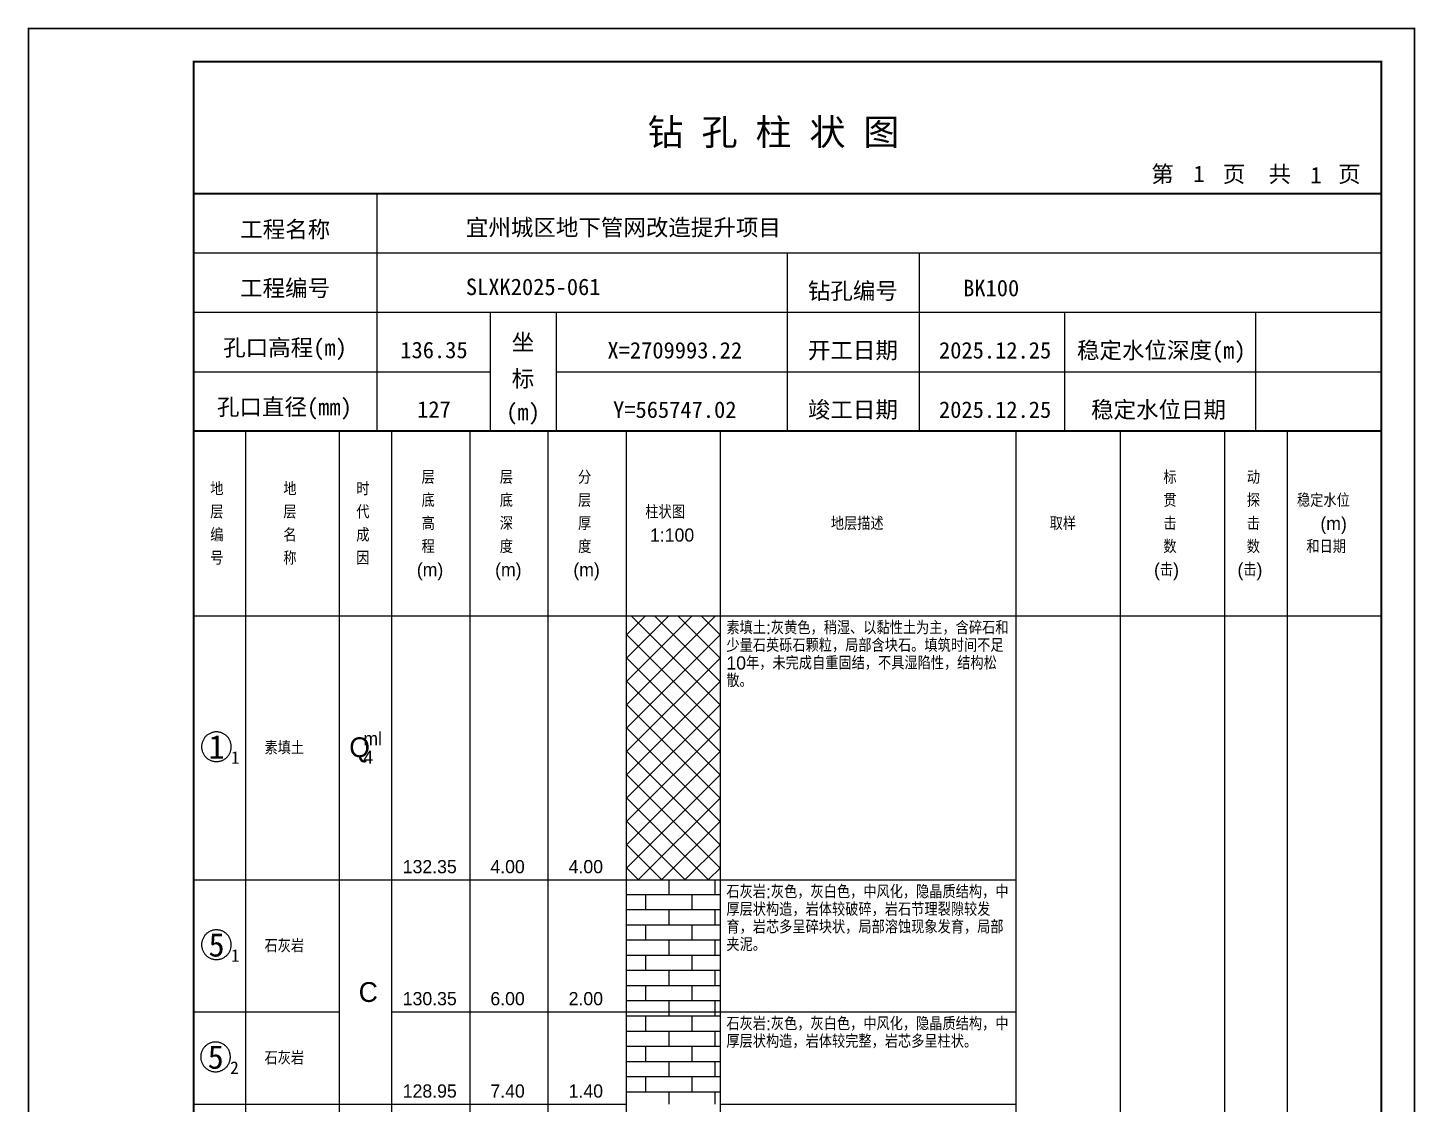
# Model space of a CAD drawing. Header units: millimetres. Extents: x 12489 to 89920, y 4630 to 4927.
# Drawn here: x 34269.3 to 34479.6, y 4763.7 to 4926.8 of the extents above; entities that cross this region are included whole.
import ezdxf
from ezdxf.enums import TextEntityAlignment as Align

# ---------------------------------------------------------------- set-up
doc = ezdxf.new("R2010")
doc.units = ezdxf.units.MM
doc.layers.add('ZZT_TC', color=7, linetype='Continuous')
doc.styles.add('成果图图块', font='', dxfattribs={"height": 2.5})
doc.styles.add('成果图模板', font='')
doc.styles.add('成果图模板标题', font='simhei.ttf')
doc.styles.add('成果图表体', font='Comfont.shx', dxfattribs={"height": 2, "bigfont": 'Hztxt12a.shx'})
doc.styles.get('成果图图块').set_extended_font_data('FangSong_GB2312')
doc.styles.get('成果图模板').set_extended_font_data('FangSong_GB2312')
pattern_1 = [(0, (0, 0), (0, 2.3), []), (90, (0, 0), (-3.5, 2.3), [2.3, -2.3])]

# ---------------------------------------------------------------- blocks, each defined once
blk = doc.blocks.new('DCBH-1-1-1154', base_point=(0.3, -0.11))
at = {"layer": 'ZZT_TC', "color": 7}
blk.add_polyline3d([(-0.19, 2.31, 0), (-0.3, 2.31, 0), (-0.41, 2.3, 0), (-0.52, 2.29, 0), (-0.63, 2.27, 0), (-0.73, 2.24, 0), (-0.84, 2.21, 0), (-0.95, 2.18, 0), (-1.05, 2.14, 0), (-1.15, 2.09, 0), (-1.25, 2.04, 0), (-1.35, 1.99, 0), (-1.44, 1.93, 0), (-1.53, 1.87, 0), (-1.62, 1.8, 0), (-1.7, 1.73, 0), (-1.78, 1.65, 0), (-1.86, 1.57, 0), (-1.93, 1.49, 0), (-2, 1.4, 0), (-2.06, 1.31, 0), (-2.12, 1.22, 0), (-2.17, 1.12, 0), (-2.22, 1.02, 0), (-2.27, 0.92, 0), (-2.31, 0.82, 0), (-2.34, 0.71, 0), (-2.37, 0.61, 0), (-2.4, 0.5, 0), (-2.41, 0.39, 0), (-2.43, 0.28, 0), (-2.44, 0.17, 0), (-2.44, 0.06, 0), (-2.44, -0.05, 0), (-2.43, -0.16, 0), (-2.41, -0.27, 0), (-2.4, -0.38, 0), (-2.37, -0.49, 0), (-2.34, -0.6, 0), (-2.31, -0.7, 0), (-2.27, -0.8, 0), (-2.22, -0.9, 0), (-2.17, -1, 0), (-2.12, -1.1, 0), (-2.06, -1.19, 0), (-2, -1.28, 0), (-1.93, -1.37, 0), (-1.86, -1.45, 0), (-1.78, -1.53, 0), (-1.7, -1.61, 0), (-1.62, -1.68, 0), (-1.53, -1.75, 0), (-1.44, -1.81, 0), (-1.35, -1.87, 0), (-1.25, -1.93, 0), (-1.15, -1.98, 0), (-1.05, -2.02, 0), (-0.95, -2.06, 0), (-0.84, -2.1, 0), (-0.73, -2.13, 0), (-0.63, -2.15, 0), (-0.52, -2.17, 0), (-0.41, -2.18, 0), (-0.3, -2.19, 0), (-0.19, -2.19, 0), (-0.08, -2.19, 0), (0.03, -2.18, 0), (0.14, -2.17, 0), (0.25, -2.15, 0), (0.36, -2.13, 0), (0.47, -2.1, 0), (0.57, -2.06, 0), (0.67, -2.02, 0), (0.77, -1.98, 0), (0.87, -1.93, 0), (0.97, -1.87, 0), (1.06, -1.81, 0), (1.15, -1.75, 0), (1.24, -1.68, 0), (1.32, -1.61, 0), (1.4, -1.53, 0), (1.48, -1.45, 0), (1.55, -1.37, 0), (1.62, -1.28, 0), (1.68, -1.19, 0), (1.74, -1.1, 0), (1.8, -1, 0), (1.85, -0.9, 0), (1.89, -0.8, 0), (1.93, -0.7, 0), (1.97, -0.6, 0), (2, -0.49, 0), (2.02, -0.38, 0), (2.04, -0.27, 0), (2.05, -0.16, 0), (2.06, -0.05, 0), (2.06, 0.06, 0), (2.06, 0.17, 0), (2.05, 0.28, 0), (2.04, 0.39, 0), (2.02, 0.5, 0), (2, 0.61, 0), (1.97, 0.71, 0), (1.93, 0.82, 0), (1.89, 0.92, 0), (1.85, 1.02, 0), (1.8, 1.12, 0), (1.74, 1.22, 0), (1.68, 1.31, 0), (1.62, 1.4, 0), (1.55, 1.49, 0), (1.48, 1.57, 0), (1.4, 1.65, 0), (1.32, 1.73, 0), (1.24, 1.8, 0), (1.15, 1.87, 0), (1.06, 1.93, 0), (0.97, 1.99, 0), (0.87, 2.04, 0), (0.77, 2.09, 0), (0.67, 2.14, 0), (0.57, 2.18, 0), (0.47, 2.21, 0), (0.36, 2.24, 0), (0.25, 2.27, 0), (0.14, 2.29, 0), (0.03, 2.3, 0), (-0.08, 2.31, 0), (-0.19, 2.31, 0)], dxfattribs=at)
at = {"style": '成果图图块'}
blk.add_text('1', height=3.57, dxfattribs=at).set_placement((-0.16, -1.74), align=Align.CENTER)
blk.add_text('1', height=1.91, dxfattribs=at).set_placement((2.03, -2.53))
blk = doc.blocks.new('DCBH-1-1-1155', base_point=(0.3, -0.11))
at = {"layer": 'ZZT_TC', "color": 7}
blk.add_polyline3d([(-0.19, 2.31, 0), (-0.3, 2.31, 0), (-0.41, 2.3, 0), (-0.52, 2.29, 0), (-0.63, 2.27, 0), (-0.73, 2.24, 0), (-0.84, 2.21, 0), (-0.95, 2.18, 0), (-1.05, 2.14, 0), (-1.15, 2.09, 0), (-1.25, 2.04, 0), (-1.35, 1.99, 0), (-1.44, 1.93, 0), (-1.53, 1.87, 0), (-1.62, 1.8, 0), (-1.7, 1.73, 0), (-1.78, 1.65, 0), (-1.86, 1.57, 0), (-1.93, 1.49, 0), (-2, 1.4, 0), (-2.06, 1.31, 0), (-2.12, 1.22, 0), (-2.17, 1.12, 0), (-2.22, 1.02, 0), (-2.27, 0.92, 0), (-2.31, 0.82, 0), (-2.34, 0.71, 0), (-2.37, 0.61, 0), (-2.4, 0.5, 0), (-2.41, 0.39, 0), (-2.43, 0.28, 0), (-2.44, 0.17, 0), (-2.44, 0.06, 0), (-2.44, -0.05, 0), (-2.43, -0.16, 0), (-2.41, -0.27, 0), (-2.4, -0.38, 0), (-2.37, -0.49, 0), (-2.34, -0.6, 0), (-2.31, -0.7, 0), (-2.27, -0.8, 0), (-2.22, -0.9, 0), (-2.17, -1, 0), (-2.12, -1.1, 0), (-2.06, -1.19, 0), (-2, -1.28, 0), (-1.93, -1.37, 0), (-1.86, -1.45, 0), (-1.78, -1.53, 0), (-1.7, -1.61, 0), (-1.62, -1.68, 0), (-1.53, -1.75, 0), (-1.44, -1.81, 0), (-1.35, -1.87, 0), (-1.25, -1.93, 0), (-1.15, -1.98, 0), (-1.05, -2.02, 0), (-0.95, -2.06, 0), (-0.84, -2.1, 0), (-0.73, -2.13, 0), (-0.63, -2.15, 0), (-0.52, -2.17, 0), (-0.41, -2.18, 0), (-0.3, -2.19, 0), (-0.19, -2.19, 0), (-0.08, -2.19, 0), (0.03, -2.18, 0), (0.14, -2.17, 0), (0.25, -2.15, 0), (0.36, -2.13, 0), (0.47, -2.1, 0), (0.57, -2.06, 0), (0.67, -2.02, 0), (0.77, -1.98, 0), (0.87, -1.93, 0), (0.97, -1.87, 0), (1.06, -1.81, 0), (1.15, -1.75, 0), (1.24, -1.68, 0), (1.32, -1.61, 0), (1.4, -1.53, 0), (1.48, -1.45, 0), (1.55, -1.37, 0), (1.62, -1.28, 0), (1.68, -1.19, 0), (1.74, -1.1, 0), (1.8, -1, 0), (1.85, -0.9, 0), (1.89, -0.8, 0), (1.93, -0.7, 0), (1.97, -0.6, 0), (2, -0.49, 0), (2.02, -0.38, 0), (2.04, -0.27, 0), (2.05, -0.16, 0), (2.06, -0.05, 0), (2.06, 0.06, 0), (2.06, 0.17, 0), (2.05, 0.28, 0), (2.04, 0.39, 0), (2.02, 0.5, 0), (2, 0.61, 0), (1.97, 0.71, 0), (1.93, 0.82, 0), (1.89, 0.92, 0), (1.85, 1.02, 0), (1.8, 1.12, 0), (1.74, 1.22, 0), (1.68, 1.31, 0), (1.62, 1.4, 0), (1.55, 1.49, 0), (1.48, 1.57, 0), (1.4, 1.65, 0), (1.32, 1.73, 0), (1.24, 1.8, 0), (1.15, 1.87, 0), (1.06, 1.93, 0), (0.97, 1.99, 0), (0.87, 2.04, 0), (0.77, 2.09, 0), (0.67, 2.14, 0), (0.57, 2.18, 0), (0.47, 2.21, 0), (0.36, 2.24, 0), (0.25, 2.27, 0), (0.14, 2.29, 0), (0.03, 2.3, 0), (-0.08, 2.31, 0), (-0.19, 2.31, 0)], dxfattribs=at)
at = {"style": '成果图图块'}
blk.add_text('5', height=3.57, dxfattribs=at).set_placement((-0.16, -1.74), align=Align.CENTER)
blk.add_text('1', height=1.91, dxfattribs=at).set_placement((2.03, -2.53))
blk = doc.blocks.new('DCBH-1-1-1156', base_point=(0.43, -0.11))
at = {"layer": 'ZZT_TC', "color": 7}
blk.add_polyline3d([(-0.19, 2.31, 0), (-0.3, 2.31, 0), (-0.41, 2.3, 0), (-0.52, 2.29, 0), (-0.63, 2.27, 0), (-0.73, 2.24, 0), (-0.84, 2.21, 0), (-0.95, 2.18, 0), (-1.05, 2.14, 0), (-1.15, 2.09, 0), (-1.25, 2.04, 0), (-1.35, 1.99, 0), (-1.44, 1.93, 0), (-1.53, 1.87, 0), (-1.62, 1.8, 0), (-1.7, 1.73, 0), (-1.78, 1.65, 0), (-1.86, 1.57, 0), (-1.93, 1.49, 0), (-2, 1.4, 0), (-2.06, 1.31, 0), (-2.12, 1.22, 0), (-2.17, 1.12, 0), (-2.22, 1.02, 0), (-2.27, 0.92, 0), (-2.31, 0.82, 0), (-2.34, 0.71, 0), (-2.37, 0.61, 0), (-2.4, 0.5, 0), (-2.41, 0.39, 0), (-2.43, 0.28, 0), (-2.44, 0.17, 0), (-2.44, 0.06, 0), (-2.44, -0.05, 0), (-2.43, -0.16, 0), (-2.41, -0.27, 0), (-2.4, -0.38, 0), (-2.37, -0.49, 0), (-2.34, -0.6, 0), (-2.31, -0.7, 0), (-2.27, -0.8, 0), (-2.22, -0.9, 0), (-2.17, -1, 0), (-2.12, -1.1, 0), (-2.06, -1.19, 0), (-2, -1.28, 0), (-1.93, -1.37, 0), (-1.86, -1.45, 0), (-1.78, -1.53, 0), (-1.7, -1.61, 0), (-1.62, -1.68, 0), (-1.53, -1.75, 0), (-1.44, -1.81, 0), (-1.35, -1.87, 0), (-1.25, -1.93, 0), (-1.15, -1.98, 0), (-1.05, -2.02, 0), (-0.95, -2.06, 0), (-0.84, -2.1, 0), (-0.73, -2.13, 0), (-0.63, -2.15, 0), (-0.52, -2.17, 0), (-0.41, -2.18, 0), (-0.3, -2.19, 0), (-0.19, -2.19, 0), (-0.08, -2.19, 0), (0.03, -2.18, 0), (0.14, -2.17, 0), (0.25, -2.15, 0), (0.36, -2.13, 0), (0.47, -2.1, 0), (0.57, -2.06, 0), (0.67, -2.02, 0), (0.77, -1.98, 0), (0.87, -1.93, 0), (0.97, -1.87, 0), (1.06, -1.81, 0), (1.15, -1.75, 0), (1.24, -1.68, 0), (1.32, -1.61, 0), (1.4, -1.53, 0), (1.48, -1.45, 0), (1.55, -1.37, 0), (1.62, -1.28, 0), (1.68, -1.19, 0), (1.74, -1.1, 0), (1.8, -1, 0), (1.85, -0.9, 0), (1.89, -0.8, 0), (1.93, -0.7, 0), (1.97, -0.6, 0), (2, -0.49, 0), (2.02, -0.38, 0), (2.04, -0.27, 0), (2.05, -0.16, 0), (2.06, -0.05, 0), (2.06, 0.06, 0), (2.06, 0.17, 0), (2.05, 0.28, 0), (2.04, 0.39, 0), (2.02, 0.5, 0), (2, 0.61, 0), (1.97, 0.71, 0), (1.93, 0.82, 0), (1.89, 0.92, 0), (1.85, 1.02, 0), (1.8, 1.12, 0), (1.74, 1.22, 0), (1.68, 1.31, 0), (1.62, 1.4, 0), (1.55, 1.49, 0), (1.48, 1.57, 0), (1.4, 1.65, 0), (1.32, 1.73, 0), (1.24, 1.8, 0), (1.15, 1.87, 0), (1.06, 1.93, 0), (0.97, 1.99, 0), (0.87, 2.04, 0), (0.77, 2.09, 0), (0.67, 2.14, 0), (0.57, 2.18, 0), (0.47, 2.21, 0), (0.36, 2.24, 0), (0.25, 2.27, 0), (0.14, 2.29, 0), (0.03, 2.3, 0), (-0.08, 2.31, 0), (-0.19, 2.31, 0)], dxfattribs=at)
at = {"style": '成果图图块'}
blk.add_text('5', height=3.57, dxfattribs=at).set_placement((-0.16, -1.74), align=Align.CENTER)
blk.add_text('2', height=1.91, dxfattribs=at).set_placement((2.03, -2.53))
blk = doc.blocks.new('钻孔柱状图路桥昇龙制图梁世成校核莫家里.dwg100', base_point=(25, 236))
for p, q in [((52.82, 236), (52.82, 272)), ((25, 263), (205, 263)), ((115, 236), (115, 263)), ((135, 236), (135, 263)), ((25, 254), (205, 254)), ((70, 236), (70, 254)), ((80, 236), (80, 254)), ((157, 236), (157, 254)), ((185.95, 236), (185.95, 254)), ((25, 245), (70, 245)), ((80, 245), (205, 245))]:
    blk.add_line(p, q)
for points, const_width in [([(0, 0), (210, 0), (210, 297), (0, 297)], 0.25), ([(25, 5), (205, 5), (205, 292), (25, 292)], 0.3)]:
    blk.add_lwpolyline(points, close=True, dxfattribs=dict(const_width=const_width))
at = {"const_width": 0.3}
for points in [[(25, 272), (205, 272)], [(25, 236), (205, 236)]]:
    blk.add_lwpolyline(points, dxfattribs=at)
for s, height, style, p in [('钻 孔 柱 状 图', 4, '成果图模板标题', (93.8, 279.31)), ('第', 2.5, '成果图模板', (170.12, 273.7)), ('页', 2.5, '成果图模板', (180.96, 273.7)), ('共', 2.5, '成果图模板', (187.88, 273.7)), ('页', 2.5, '成果图模板', (198.44, 273.7)), ('工程名称', 2.5, '成果图模板', (32.07, 265.32)), ('宜州城区地下管网改造提升项目', 2.5, '成果图模板', (66.26, 265.61)), ('工程编号', 2.5, '成果图模板', (32.05, 256.41)), ('SLXK2025-061', 2.5, '成果图模板', (66.26, 256.61)), ('钻孔编号', 2.5, '成果图模板', (118.08, 256)), ('BK100', 2.5, '成果图模板', (141.61, 256.43)), ('孔口高程(m)', 2.5, '成果图模板', (29.48, 247.41)), ('坐', 2.5, '成果图模板', (73.21, 248.24)), ('开工日期', 2.5, '成果图模板', (118.08, 247)), ('稳定水位深度(m)', 2.5, '成果图模板', (158.86, 247)), ('标', 2.5, '成果图模板', (73.21, 242.7)), ('孔口直径(mm)', 2.5, '成果图模板', (28.54, 238.41)), ('(m) ', 2.5, '成果图模板', (72.38, 237.65)), ('竣工日期', 2.5, '成果图模板', (118.08, 238)), ('稳定水位日期', 2.5, '成果图模板', (160.99, 238))]:
    blk.add_text(s, height=height, dxfattribs=dict(style=style)).set_placement(p)
at = {"style": '成果图模板'}
for s, p in [('1', (177.35, 273.74)), ('1', (195.08, 273.53)), ('136.35', (61.43, 247.04)), ('X=2709993.22', (97.92, 247)), ('2025.12.25', (146.46, 247)), ('127', (61.43, 238.04)), ('Y=565747.02', (97.92, 238)), ('2025.12.25', (146.46, 238))]:
    blk.add_text(s, height=2.5, dxfattribs=at).set_placement(p, align=Align.CENTER)

msp = doc.modelspace()

# ---------------------------------------------------------------- hatches: boundary and pattern name
at = {"linetype": 'Continuous'}
h = msp.add_hatch(dxfattribs=at)
h.set_pattern_fill('GKSTT', scale=0.5, style=0, pattern_type=2)
h.set_pattern_definition([(45, (0, 0), (-1.76776695, 1.76776695), []), (135, (0, 0), (-1.76776695, -1.76776695), [])])
h.paths.add_polyline_path([(34360.06, 4797.71), (34374.29, 4797.71), (34374.29, 4837.71), (34360.06, 4837.71)])
h = msp.add_hatch(dxfattribs=at)
h.set_pattern_fill('GKSHY', scale=0.5, style=0, pattern_type=2)
h.set_pattern_definition(pattern_1)
h.paths.add_polyline_path([(34360.06, 4777.71), (34374.29, 4777.71), (34374.29, 4797.71), (34360.06, 4797.71)])
h = msp.add_hatch(dxfattribs=at)
h.set_pattern_fill('GKSHY', scale=0.5, style=0, pattern_type=2)
h.set_pattern_definition(pattern_1)
h.paths.add_polyline_path([(34360.06, 4763.71), (34374.29, 4763.71), (34374.29, 4777.71), (34360.06, 4777.71)])

# ---------------------------------------------------------------- linework, layer by layer
at = {"color": 0}
for p, q in [((34294.45, 4837.71), (34302.35, 4837.71)), ((34294.45, 4797.71), (34294.45, 4837.71)), ((34302.35, 4797.71), (34302.35, 4837.71)), ((34294.45, 4797.71), (34302.35, 4797.71)), ((34294.45, 4797.71), (34302.35, 4797.71)), ((34294.45, 4777.71), (34294.45, 4797.71)), ((34302.35, 4777.71), (34302.35, 4797.71)), ((34294.45, 4777.71), (34302.35, 4777.71)), ((34294.45, 4777.71), (34302.35, 4777.71)), ((34294.45, 4763.71), (34294.45, 4777.71)), ((34302.35, 4763.71), (34302.35, 4777.71)), ((34294.45, 4763.71), (34302.35, 4763.71))]:
    msp.add_line(p, q, dxfattribs=at)
for points in [[(34294.45, 4865.71), (34302.35, 4865.71)], [(34294.45, 4837.71), (34294.45, 4865.71)], [(34302.35, 4837.71), (34302.35, 4865.71)], [(34302.35, 4865.71), (34316.58, 4865.71)], [(34302.35, 4837.71), (34302.35, 4865.71)], [(34316.58, 4837.71), (34316.58, 4865.71)], [(34316.58, 4865.71), (34324.49, 4865.71)], [(34316.58, 4837.71), (34316.58, 4865.71)], [(34324.49, 4837.71), (34324.49, 4865.71)], [(34324.49, 4865.71), (34336.35, 4865.71)], [(34324.49, 4837.71), (34324.49, 4865.71)], [(34336.35, 4837.71), (34336.35, 4865.71)], [(34336.35, 4865.71), (34348.2, 4865.71)], [(34336.35, 4837.71), (34336.35, 4865.71)], [(34348.2, 4837.71), (34348.2, 4865.71)], [(34348.2, 4865.71), (34360.06, 4865.71)], [(34348.2, 4837.71), (34348.2, 4865.71)], [(34360.06, 4837.71), (34360.06, 4865.71)], [(34360.06, 4865.71), (34374.29, 4865.71)], [(34360.06, 4837.71), (34360.06, 4865.71)], [(34374.29, 4837.71), (34374.29, 4865.71)], [(34374.29, 4865.71), (34419.11, 4865.71)], [(34374.29, 4837.71), (34374.29, 4865.71)], [(34419.11, 4837.71), (34419.11, 4865.71)], [(34419.11, 4865.71), (34434.92, 4865.71)], [(34419.11, 4837.71), (34419.11, 4865.71)], [(34434.92, 4837.71), (34434.92, 4865.71)], [(34434.92, 4865.71), (34450.73, 4865.71)], [(34434.92, 4837.71), (34434.92, 4865.71)], [(34450.73, 4837.71), (34450.73, 4865.71)], [(34450.73, 4865.71), (34460.22, 4865.71)], [(34450.73, 4837.71), (34450.73, 4865.71)], [(34460.22, 4837.71), (34460.22, 4865.71)], [(34460.22, 4865.71), (34474.45, 4865.71)], [(34460.22, 4837.71), (34460.22, 4865.71)], [(34474.45, 4837.71), (34474.45, 4865.71)], [(34294.45, 4837.71), (34302.35, 4837.71)], [(34294.45, 4643.71), (34294.45, 4837.71)], [(34294.45, 4837.71), (34302.35, 4837.71)], [(34302.35, 4643.71), (34302.35, 4837.71)], [(34302.35, 4837.71), (34316.58, 4837.71)], [(34302.35, 4643.71), (34302.35, 4837.71)], [(34302.35, 4837.71), (34316.58, 4837.71)], [(34302.35, 4837.71), (34316.58, 4837.71)], [(34302.35, 4797.71), (34302.35, 4837.71)], [(34316.58, 4643.71), (34316.58, 4837.71)], [(34316.58, 4797.71), (34316.58, 4837.71)], [(34316.58, 4837.71), (34324.49, 4837.71)], [(34316.58, 4643.71), (34316.58, 4837.71)], [(34316.58, 4837.71), (34324.49, 4837.71)], [(34316.58, 4837.71), (34324.49, 4837.71)], [(34316.58, 4797.71), (34316.58, 4837.71)], [(34324.49, 4643.71), (34324.49, 4837.71)], [(34324.49, 4797.71), (34324.49, 4837.71)], [(34324.49, 4837.71), (34336.35, 4837.71)], [(34324.49, 4643.71), (34324.49, 4837.71)], [(34324.49, 4837.71), (34336.35, 4837.71)], [(34324.49, 4837.71), (34336.35, 4837.71)], [(34324.49, 4797.71), (34324.49, 4837.71)], [(34336.35, 4643.71), (34336.35, 4837.71)], [(34336.35, 4797.71), (34336.35, 4837.71)], [(34336.35, 4837.71), (34348.2, 4837.71)], [(34336.35, 4643.71), (34336.35, 4837.71)], [(34336.35, 4837.71), (34348.2, 4837.71)], [(34336.35, 4837.71), (34348.2, 4837.71)], [(34336.35, 4797.71), (34336.35, 4837.71)], [(34348.2, 4643.71), (34348.2, 4837.71)], [(34348.2, 4797.71), (34348.2, 4837.71)], [(34348.2, 4837.71), (34360.06, 4837.71)], [(34348.2, 4643.71), (34348.2, 4837.71)], [(34348.2, 4837.71), (34360.06, 4837.71)], [(34348.2, 4837.71), (34360.06, 4837.71)], [(34348.2, 4797.71), (34348.2, 4837.71)], [(34360.06, 4643.71), (34360.06, 4837.71)], [(34360.06, 4797.71), (34360.06, 4837.71)], [(34360.06, 4837.71), (34374.29, 4837.71)], [(34360.06, 4643.71), (34360.06, 4837.71)], [(34360.06, 4837.71), (34374.29, 4837.71)], [(34374.29, 4643.71), (34374.29, 4837.71)], [(34374.29, 4837.71), (34419.11, 4837.71)], [(34374.29, 4643.71), (34374.29, 4837.71)], [(34374.29, 4837.71), (34419.11, 4837.71)], [(34374.29, 4837.71), (34419.11, 4837.71)], [(34374.29, 4797.71), (34374.29, 4837.71)], [(34419.11, 4643.71), (34419.11, 4837.71)], [(34419.11, 4797.71), (34419.11, 4837.71)], [(34419.11, 4837.71), (34434.92, 4837.71)], [(34419.11, 4643.71), (34419.11, 4837.71)], [(34419.11, 4837.71), (34434.92, 4837.71)], [(34434.92, 4643.71), (34434.92, 4837.71)], [(34434.92, 4837.71), (34450.73, 4837.71)], [(34434.92, 4643.71), (34434.92, 4837.71)], [(34434.92, 4837.71), (34450.73, 4837.71)], [(34450.73, 4643.71), (34450.73, 4837.71)], [(34450.73, 4837.71), (34460.22, 4837.71)], [(34450.73, 4643.71), (34450.73, 4837.71)], [(34450.73, 4837.71), (34460.22, 4837.71)], [(34460.22, 4643.71), (34460.22, 4837.71)], [(34460.22, 4837.71), (34474.45, 4837.71)], [(34460.22, 4643.71), (34460.22, 4837.71)], [(34460.22, 4837.71), (34474.45, 4837.71)], [(34474.45, 4643.71), (34474.45, 4837.71)], [(34302.35, 4797.71), (34316.58, 4797.71)], [(34302.35, 4797.71), (34316.58, 4797.71)], [(34302.35, 4777.71), (34302.35, 4797.71)], [(34316.58, 4777.71), (34316.58, 4797.71)], [(34316.58, 4797.71), (34324.49, 4797.71)], [(34316.58, 4797.71), (34324.49, 4797.71)], [(34316.58, 4763.71), (34316.58, 4797.71)], [(34324.49, 4763.71), (34324.49, 4797.71)], [(34324.49, 4797.71), (34336.35, 4797.71)], [(34324.49, 4797.71), (34336.35, 4797.71)], [(34324.49, 4777.71), (34324.49, 4797.71)], [(34336.35, 4777.71), (34336.35, 4797.71)], [(34336.35, 4797.71), (34348.2, 4797.71)], [(34336.35, 4797.71), (34348.2, 4797.71)], [(34336.35, 4777.71), (34336.35, 4797.71)], [(34348.2, 4777.71), (34348.2, 4797.71)], [(34348.2, 4797.71), (34360.06, 4797.71)], [(34348.2, 4797.71), (34360.06, 4797.71)], [(34348.2, 4777.71), (34348.2, 4797.71)], [(34360.06, 4777.71), (34360.06, 4797.71)], [(34374.29, 4797.71), (34419.11, 4797.71)], [(34374.29, 4797.71), (34419.11, 4797.71)], [(34374.29, 4777.71), (34374.29, 4797.71)], [(34419.11, 4777.71), (34419.11, 4797.71)], [(34302.35, 4777.71), (34316.58, 4777.71)], [(34302.35, 4777.71), (34316.58, 4777.71)], [(34302.35, 4763.71), (34302.35, 4777.71)], [(34316.58, 4763.71), (34316.58, 4777.71)], [(34324.49, 4777.71), (34336.35, 4777.71)], [(34324.49, 4777.71), (34336.35, 4777.71)], [(34324.49, 4763.71), (34324.49, 4777.71)], [(34336.35, 4763.71), (34336.35, 4777.71)], [(34336.35, 4777.71), (34348.2, 4777.71)], [(34336.35, 4777.71), (34348.2, 4777.71)], [(34336.35, 4763.71), (34336.35, 4777.71)], [(34348.2, 4763.71), (34348.2, 4777.71)], [(34348.2, 4777.71), (34360.06, 4777.71)], [(34348.2, 4777.71), (34360.06, 4777.71)], [(34348.2, 4763.71), (34348.2, 4777.71)], [(34360.06, 4763.71), (34360.06, 4777.71)], [(34374.29, 4777.71), (34419.11, 4777.71)], [(34374.29, 4777.71), (34419.11, 4777.71)], [(34374.29, 4763.71), (34374.29, 4777.71)], [(34419.11, 4763.71), (34419.11, 4777.71)], [(34302.35, 4763.71), (34316.58, 4763.71)], [(34316.58, 4763.71), (34324.49, 4763.71)], [(34324.49, 4763.71), (34336.35, 4763.71)], [(34336.35, 4763.71), (34348.2, 4763.71)], [(34348.2, 4763.71), (34360.06, 4763.71)], [(34374.29, 4763.71), (34419.11, 4763.71)]]:
    msp.add_lwpolyline(points, dxfattribs=at)
at = {"color": 7, "flags": 128}
for points in [[(34360.06, 4797.71), (34374.29, 4797.71)], [(34360.06, 4777.71), (34374.29, 4777.71)]]:
    msp.add_lwpolyline(points, dxfattribs=at)

# ---------------------------------------------------------------- block references
for name, p in [('钻孔柱状图路桥昇龙制图梁世成校核莫家里.dwg100', (34294.45, 4865.71)), ('DCBH-1-1-1154', (34298.4, 4817.71)), ('DCBH-1-1-1155', (34298.4, 4787.71)), ('DCBH-1-1-1156', (34298.4, 4770.71))]:
    msp.add_blockref(name, p)

# ---------------------------------------------------------------- texts
at = {"color": 0, "style": '成果图表体'}
for s, height, p in [('层', 2, (34329, 4857.71)), ('层', 2, (34340.85, 4857.71)), ('分', 2, (34352.71, 4857.71)), ('标', 2, (34441.41, 4857.71)), ('动', 2, (34454.05, 4857.71)), ('地', 2, (34296.98, 4855.96)), ('地', 2, (34308.05, 4855.96)), ('时', 2, (34319.11, 4855.96)), ('底', 2, (34329, 4854.21)), ('底', 2, (34340.85, 4854.21)), ('层', 2, (34352.71, 4854.21)), ('贯', 2, (34441.41, 4854.21)), ('探', 2, (34454.05, 4854.21)), ('稳定水位', 2, (34461.65, 4854.21)), ('层', 2, (34296.98, 4852.46)), ('层', 2, (34308.05, 4852.46)), ('代', 2, (34319.11, 4852.46)), ('高', 2, (34329, 4850.71)), ('深', 2, (34340.85, 4850.71)), ('厚', 2, (34352.71, 4850.71)), ('柱状图', 2, (34362.91, 4852.46)), ('地层描述', 2, (34391.02, 4850.71)), ('取样', 2, (34424.18, 4850.71)), ('击', 2, (34441.41, 4850.71)), ('击', 2, (34454.05, 4850.71)), ('(m)', 2, (34465.2, 4850.71)), ('编', 2, (34296.98, 4848.96)), ('名', 2, (34308.05, 4848.96)), ('成', 2, (34319.11, 4848.96)), ('1:100', 2, (34363.62, 4848.96)), ('程', 2, (34329, 4847.21)), ('度', 2, (34340.85, 4847.21)), ('度', 2, (34352.71, 4847.21)), ('数', 2, (34441.41, 4847.21)), ('数', 2, (34454.05, 4847.21)), ('和日期', 2, (34463.07, 4847.21)), ('号', 2, (34296.98, 4845.46)), ('称', 2, (34308.05, 4845.46)), ('因', 2, (34319.11, 4845.46)), ('(m)', 2, (34328.28, 4843.71)), ('(m)', 2, (34340.14, 4843.71)), ('(m)', 2, (34352, 4843.71)), ('(击)', 2, (34439.99, 4843.71)), ('(击)', 2, (34452.63, 4843.71)), ('Q', 3, (34318.05, 4816.31)), ('ml', 2, (34320.18, 4818.11)), ('素填土', 2, (34305.2, 4816.71)), ('4', 2, (34320.18, 4815.31)), ('132.35', 2, (34326.15, 4798.71)), ('4.00', 2, (34339.43, 4798.71)), ('4.00', 2, (34351.29, 4798.71)), ('石灰岩', 2, (34305.2, 4786.71)), ('C', 3, (34319.47, 4779.21)), ('130.35', 2, (34326.15, 4778.71)), ('6.00', 2, (34339.43, 4778.71)), ('2.00', 2, (34351.29, 4778.71)), ('石灰岩', 2, (34305.2, 4769.71)), ('128.95', 2, (34326.15, 4764.71)), ('7.40', 2, (34339.43, 4764.71)), ('1.40', 2, (34351.29, 4764.71))]:
    msp.add_text(s, height=height, dxfattribs=at).set_placement(p)
at = {"color": 0, "char_height": 2, "width": 43.0292, "attachment_point": 1, "line_spacing_factor": 0.8, "style": '成果图表体'}
for s, insert in [('素填土:灰黄色，稍湿、以黏性土为主，含碎石和少量石英砾石颗粒，局部含块石。填筑时间不足10年，未完成自重固结，不具湿陷性，结构松散。', (34375.19, 4836.91)), ('石灰岩:灰色，灰白色，中风化，隐晶质结构，中厚层状构造，岩体较破碎，岩石节理裂隙较发育，岩芯多呈碎块状，局部溶蚀现象发育，局部夹泥。', (34375.19, 4796.91)), ('石灰岩:灰色，灰白色，中风化，隐晶质结构，中厚层状构造，岩体较完整，岩芯多呈柱状。', (34375.19, 4776.91))]:
    msp.add_mtext(s, dxfattribs=dict(at, insert=insert))

doc.saveas('drawing.dxf')
